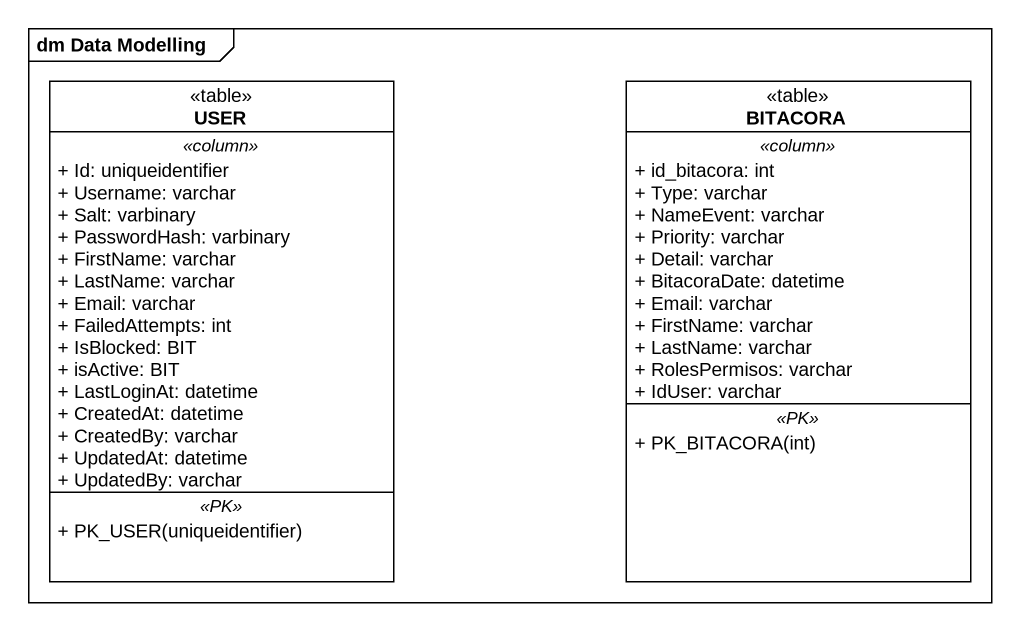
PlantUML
@startuml
mainframe dm Data Modelling
hide circle
hide empty members
skinparam classAttributeIconSize 0
class USER <<table>> {
  .. <<column>> ..
  + Id: uniqueidentifier
  + Username: varchar
  + Salt: varbinary
  + PasswordHash: varbinary
  + FirstName: varchar
  + LastName: varchar
  + Email: varchar
  + FailedAttempts: int
  + IsBlocked: BIT
  + isActive: BIT
  + LastLoginAt: datetime
  + CreatedAt: datetime
  + CreatedBy: varchar
  + UpdatedAt: datetime
  + UpdatedBy: varchar
  .. <<PK>> ..
  + PK_USER(uniqueidentifier)
}
class BITACORA <<table>> {
  .. <<column>> ..
  + id_bitacora: int
  + Type: varchar
  + NameEvent: varchar
  + Priority: varchar
  + Detail: varchar
  + BitacoraDate: datetime
  + Email: varchar
  + FirstName: varchar
  + LastName: varchar
  + RolesPermisos: varchar
  + IdUser: varchar
  .. <<PK>> ..
  + PK_BITACORA(int)
}
@enduml
